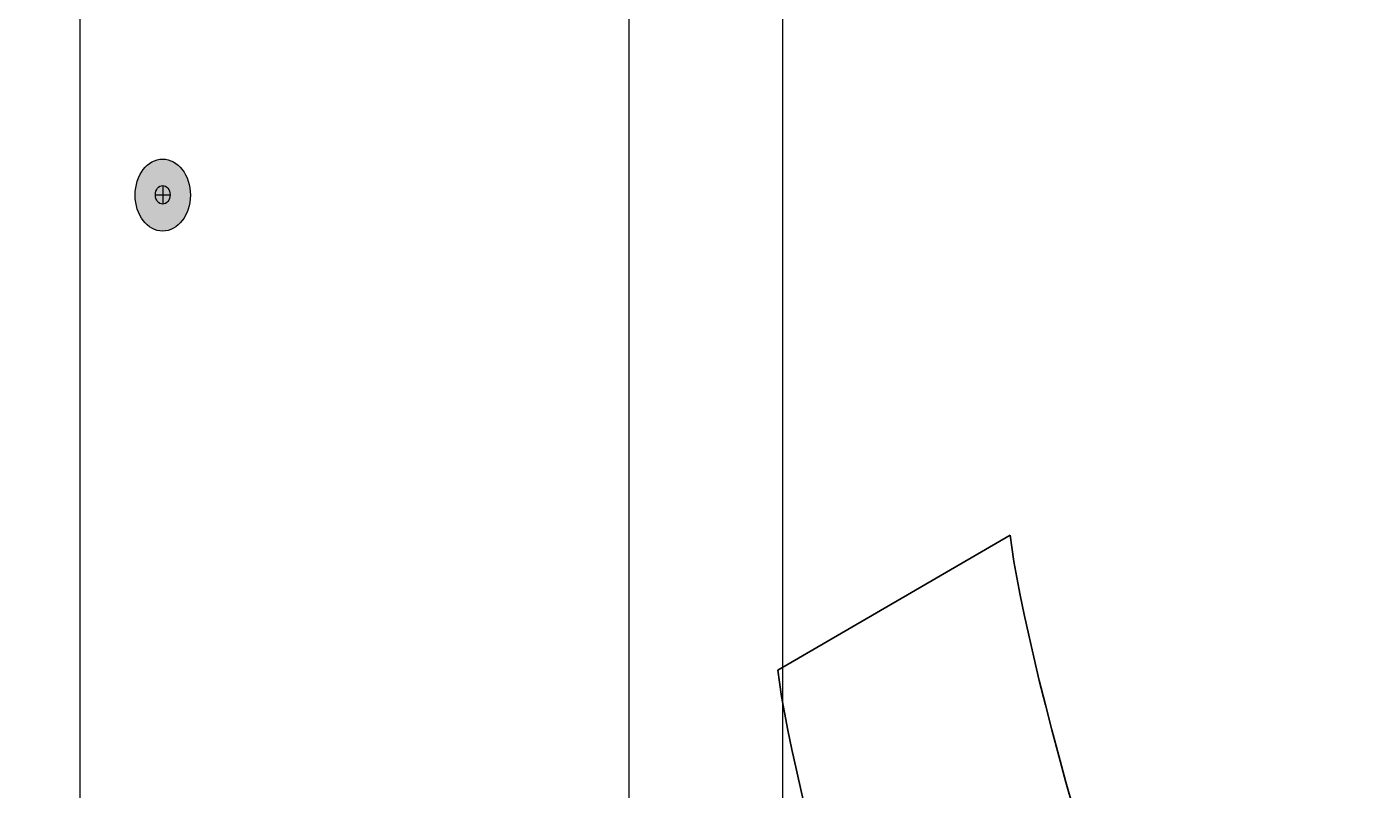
# Model space of a CAD drawing. Header units: inches. Extents: x -20.8 to 74.7, y -53.7 to 19.1.
# Drawn here: x -6.243 to -3.76, y 7.966 to 9.374 of the extents above; entities that cross this region are included whole.
import ezdxf

# ---------------------------------------------------------------- set-up
doc = ezdxf.new("R2010")
doc.units = ezdxf.units.IN
doc.header["$MEASUREMENT"] = 0
for name, color, linetype, lineweight in [('G-ANNO-TTLB', 7, 'Continuous', 0), ('LOGOS', 7, 'Continuous', 0), ('TYVEK', 7, 'Continuous', 0)]:
    doc.layers.add(name, color=color, linetype=linetype, lineweight=lineweight)

# ---------------------------------------------------------------- blocks, each defined once
blk = doc.blocks.new('Block_130')
at = {"layer": 'TYVEK', "true_color": 0x003b71, "transparency": 33554687}
h = blk.add_hatch(color=156, dxfattribs=at)
h.dxf.hatch_style = 2
edge = h.paths.add_edge_path()
edge.add_ellipse((-5.9922, 9.0634), major_axis=(0, 0.0664), ratio=0.766948, start_angle=0, end_angle=360)
at = {"layer": 'TYVEK', "color": 252, "lineweight": 25, "true_color": 0x838484}
for p, q in [((-6.0057, 9.0639), (-5.9787, 9.0639)), ((-5.9922, 9.081), (-5.9922, 9.0467))]:
    blk.add_line(p, q, dxfattribs=at)
at = {"layer": 'TYVEK', "color": 18, "lineweight": 25, "true_color": 0x000000}
blk.add_ellipse((-5.9922, 9.0634), major_axis=(0, 0.0664), ratio=0.766948, dxfattribs=at)
at = {"layer": 'TYVEK', "color": 252, "lineweight": 25, "true_color": 0x838484}
blk.add_ellipse((-5.9922, 9.0639), major_axis=(0, 0.0171), ratio=0.788846, dxfattribs=at)
blk = doc.blocks.new('Block_125')
at = {"layer": 'TYVEK'}
blk.add_blockref('Block_130', (0, 0), dxfattribs=at)

msp = doc.modelspace()

# ---------------------------------------------------------------- hatches: boundary and pattern name
at = {"layer": 'G-ANNO-TTLB', "true_color": 0xb9529f, "transparency": 33554687}
h = msp.add_hatch(color=233, dxfattribs=at)
edge = h.paths.add_edge_path()
edge.add_spline(control_points=[(20.0342, -15.1346), (20.0342, -15.1346), (-20.6658, -15.1346), (-20.6658, -15.1346), (-20.6658, -15.1346), (-20.6658, 19.0008), (-20.6658, 19.0008), (-20.6658, 19.0008), (20.0342, 19.0008), (20.0342, 19.0008), (20.0342, 19.0008), (20.0342, -15.1346), (20.0342, -15.1346)], knot_values=[0, 0, 0, 0, 1, 1, 1, 2, 2, 2, 3, 3, 3, 4, 4, 4, 4], degree=3, periodic=0)
edge = h.paths.add_edge_path()
edge.add_spline(control_points=[(-20.5408, 18.8757), (-20.5408, 18.8757), (-20.5408, -15.0095), (-20.5408, -15.0095), (-20.5408, -15.0095), (19.9092, -15.0095), (19.9092, -15.0095), (19.9092, -15.0095), (19.9092, 18.8757), (19.9092, 18.8757), (19.9092, 18.8757), (-20.5408, 18.8757), (-20.5408, 18.8757)], knot_values=[0, 0, 0, 0, 1, 1, 1, 2, 2, 2, 3, 3, 3, 4, 4, 4, 4], degree=3, periodic=0)
edge.add_line((-20.5408, 18.8757), (-20.5408, 18.8757))

# ---------------------------------------------------------------- linework, layer by layer
at = {"layer": 'G-ANNO-TTLB'}
for points in [[(20.0342, -15.1346), (20.0342, -15.1346), (-20.6658, -15.1346), (-20.6658, -15.1346), (-20.6658, -15.1346), (-20.6658, 19.0008), (-20.6658, 19.0008), (-20.6658, 19.0008), (20.0342, 19.0008), (20.0342, 19.0008), (20.0342, 19.0008), (20.0342, -15.1346), (20.0342, -15.1346)], [(-20.5408, 18.8757), (-20.5408, 18.8757), (-20.5408, -15.0095), (-20.5408, -15.0095), (-20.5408, -15.0095), (19.9092, -15.0095), (19.9092, -15.0095), (19.9092, -15.0095), (19.9092, 18.8757), (19.9092, 18.8757), (19.9092, 18.8757), (-20.5408, 18.8757), (-20.5408, 18.8757)]]:
    msp.add_open_spline(points, degree=3, knots=[0, 0, 0, 0, 1, 1, 1, 2, 2, 2, 3, 3, 3, 4, 4, 4, 4], dxfattribs=at)
at = {"layer": 'LOGOS', "color": 8, "lineweight": 0, "true_color": 0x818080}
msp.add_open_spline([(-4.4291, 8.4363), (-4.406, 8.2204), (-4.1659, 7.3142), (-3.9905, 7.2129), (-3.9614, 7.1961), (-3.9306, 7.1994), (-3.8993, 7.2173), (-3.8993, 7.2173), (-4.3278, 6.9684), (-4.3278, 6.9684), (-4.3591, 6.9504), (-4.39, 6.9471), (-4.419, 6.9639), (-4.5945, 7.0652), (-4.8345, 7.9714), (-4.8576, 8.1873), (-4.8576, 8.1873), (-4.4291, 8.4363), (-4.4291, 8.4363)], degree=3, knots=[0, 0, 0, 0, 1, 1, 1, 2, 2, 2, 3, 3, 3, 4, 4, 4, 5, 5, 5, 6, 6, 6, 6], dxfattribs=at)
at = {"layer": 'LOGOS'}
msp.add_open_spline([(-4.4291, 8.4363), (-4.406, 8.2204), (-4.1659, 7.3142), (-3.9905, 7.2129), (-3.9614, 7.1961), (-3.9306, 7.1994), (-3.8993, 7.2173), (-3.8993, 7.2173), (-4.3278, 6.9684), (-4.3278, 6.9684), (-4.3591, 6.9504), (-4.39, 6.9471), (-4.419, 6.9639), (-4.5945, 7.0652), (-4.8345, 7.9714), (-4.8576, 8.1873), (-4.8576, 8.1873), (-4.4291, 8.4363), (-4.4291, 8.4363)], degree=3, knots=[0, 0, 0, 0, 1, 1, 1, 2, 2, 2, 3, 3, 3, 4, 4, 4, 5, 5, 5, 6, 6, 6, 6], dxfattribs=at)
at = {"layer": 'LOGOS', "color": 250, "lineweight": 35, "true_color": 0x231f20}
msp.add_open_spline([(-4.4291, 8.4363), (-4.406, 8.2204), (-4.1659, 7.3142), (-3.9905, 7.2129), (-3.9614, 7.1961), (-3.9306, 7.1994), (-3.8993, 7.2173), (-3.8993, 7.2173), (-4.3278, 6.9684), (-4.3278, 6.9684), (-4.3591, 6.9504), (-4.39, 6.9471), (-4.419, 6.9639), (-4.5945, 7.0652), (-4.8345, 7.9714), (-4.8576, 8.1873), (-4.8576, 8.1873), (-4.4291, 8.4363), (-4.4291, 8.4363)], degree=3, knots=[0, 0, 0, 0, 1, 1, 1, 2, 2, 2, 3, 3, 3, 4, 4, 4, 5, 5, 5, 6, 6, 6, 6], dxfattribs=at)
at = {"layer": 'TYVEK', "color": 18, "lineweight": 25, "true_color": 0x000000}
for p, q in [((-6.1453, 13.0592), (-6.1453, 6.5127)), ((-5.1318, 7.221), (-5.1318, 11.3112)), ((-4.8484, 7.3821), (-4.8484, 11.1523))]:
    msp.add_line(p, q, dxfattribs=at)

# ---------------------------------------------------------------- block references
at = {"layer": 'TYVEK'}
msp.add_blockref('Block_125', (0, 0), dxfattribs=at)

doc.saveas('drawing.dxf')
